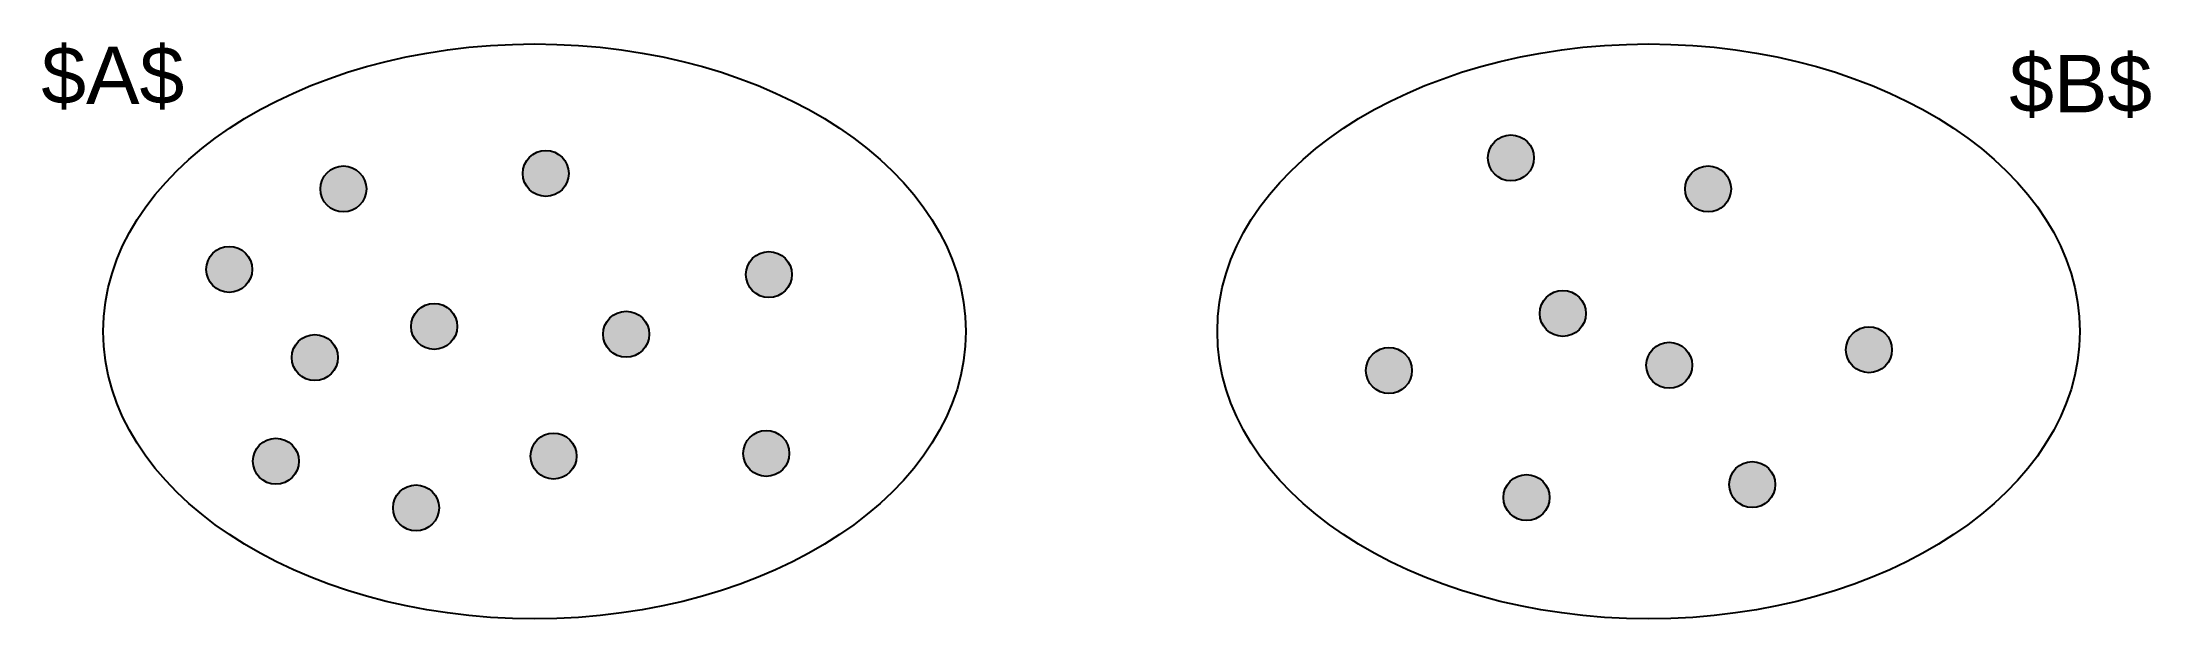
# Model space of a CAD drawing. Header units: inches. Extents: x 29 to 762, y 550 to 751.
import ezdxf
from ezdxf.enums import TextEntityAlignment as Align

# ---------------------------------------------------------------- set-up
doc = ezdxf.new("R2010")
doc.units = ezdxf.units.IN
doc.header["$MEASUREMENT"] = 0
doc.styles.get("Standard").update_dxf_attribs({"font": 'arial.ttf'})

msp = doc.modelspace()

# ---------------------------------------------------------------- hatches: boundary and pattern name
h = msp.add_hatch(color=255)
edge = h.paths.add_edge_path()
edge.add_arc((203.9, 704.96), 8, 0, 360)
h = msp.add_hatch(color=250)
edge = h.paths.add_edge_path()
edge.add_arc((539.62, 710.37), 8, 0, 360)
h = msp.add_hatch(color=255)
edge = h.paths.add_edge_path()
edge.add_arc((133.51, 699.55), 8, 0, 360)
h = msp.add_hatch(color=250)
edge = h.paths.add_edge_path()
edge.add_arc((608.2, 699.55), 8, 0, 360)
h = msp.add_hatch(color=255)
edge = h.paths.add_edge_path()
edge.add_arc((93.81, 671.58), 8, 0, 360)
h = msp.add_hatch(color=255)
edge = h.paths.add_edge_path()
edge.add_arc((281.52, 669.78), 8, 0, 360)
h = msp.add_hatch(color=250)
edge = h.paths.add_edge_path()
edge.add_arc((557.67, 656.25), 8, 0, 360)
h = msp.add_hatch(color=255)
edge = h.paths.add_edge_path()
edge.add_arc((165.1, 651.74), 8, 0, 360)
h = msp.add_hatch(color=255)
edge = h.paths.add_edge_path()
edge.add_arc((231.88, 649.03), 8, 0, 360)
h = msp.add_hatch(color=255)
edge = h.paths.add_edge_path()
edge.add_arc((123.59, 640.91), 8, 0, 360)
h = msp.add_hatch(color=250)
edge = h.paths.add_edge_path()
edge.add_arc((594.67, 638.21), 8, 0, 360)
h = msp.add_hatch(color=250)
edge = h.paths.add_edge_path()
edge.add_arc((664.15, 643.62), 8, 0, 360)
h = msp.add_hatch(color=250)
edge = h.paths.add_edge_path()
edge.add_arc((497.2, 636.4), 8, 0, 360)
h = msp.add_hatch(color=255)
edge = h.paths.add_edge_path()
edge.add_arc((110.05, 604.83), 8, 0, 360)
h = msp.add_hatch(color=255)
edge = h.paths.add_edge_path()
edge.add_arc((206.61, 606.63), 8, 0, 360)
h = msp.add_hatch(color=255)
edge = h.paths.add_edge_path()
edge.add_arc((280.61, 607.54), 8, 0, 360)
h = msp.add_hatch(color=250)
edge = h.paths.add_edge_path()
edge.add_arc((623.54, 596.71), 8, 0, 360)
h = msp.add_hatch(color=255)
edge = h.paths.add_edge_path()
edge.add_arc((158.78, 588.59), 8, 0, 360)
h = msp.add_hatch(color=250)
edge = h.paths.add_edge_path()
edge.add_arc((545.03, 592.2), 8, 0, 360)

# ---------------------------------------------------------------- linework, layer by layer
for centre in [(203.9, 704.96), (539.62, 710.37), (133.51, 699.55), (608.2, 699.55), (93.81, 671.58), (281.52, 669.78), (557.67, 656.25), (165.1, 651.74), (231.88, 649.03), (123.59, 640.91), (594.67, 638.21), (664.15, 643.62), (497.2, 636.4), (110.05, 604.83), (206.61, 606.63), (280.61, 607.54), (623.54, 596.71), (158.78, 588.59), (545.03, 592.2)]:
    msp.add_circle(centre, 8)
for centre in [(200, 650), (587.5, 650)]:
    msp.add_ellipse(centre, major_axis=(150, 0), ratio=0.666667)

# ---------------------------------------------------------------- texts
msp.add_text('$A$', height=20).set_placement((78.15, 723.11), align=Align.BOTTOM_RIGHT)
msp.add_text('$B$', height=20).set_placement((712.93, 720.22), align=Align.BOTTOM_LEFT)

doc.saveas('drawing.dxf')
